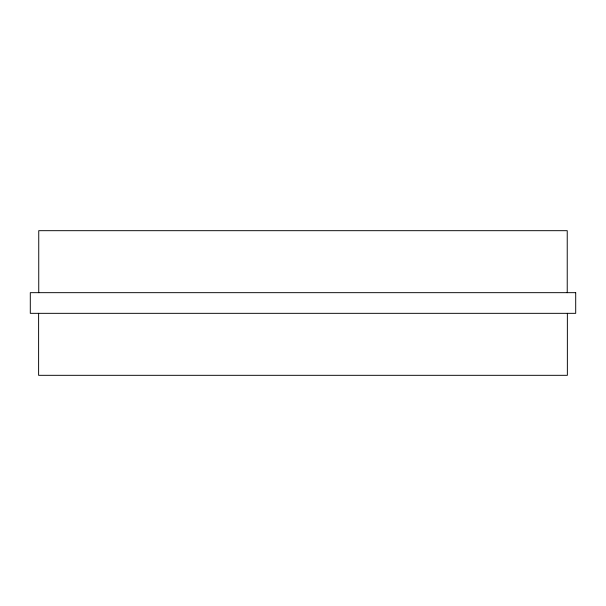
<?xml version="1.0" encoding="UTF-8"?>
<svg xmlns="http://www.w3.org/2000/svg" width="606" height="606" viewBox="0 0 606 606"><rect width="100%" height="100%" fill="white"/><g stroke="black" fill="none" stroke-linecap="round" stroke-linejoin="round"><path stroke-width="0.91" d="M567.367 313.332L567.367 375.319L38.61 375.319L38.61 313.332M567.231 292.668L567.231 230.681L38.746 230.681L38.746 292.668M575.7 292.668L30.3 292.668L30.3 313.332L575.7 313.332L575.7 292.668"/></g></svg>
